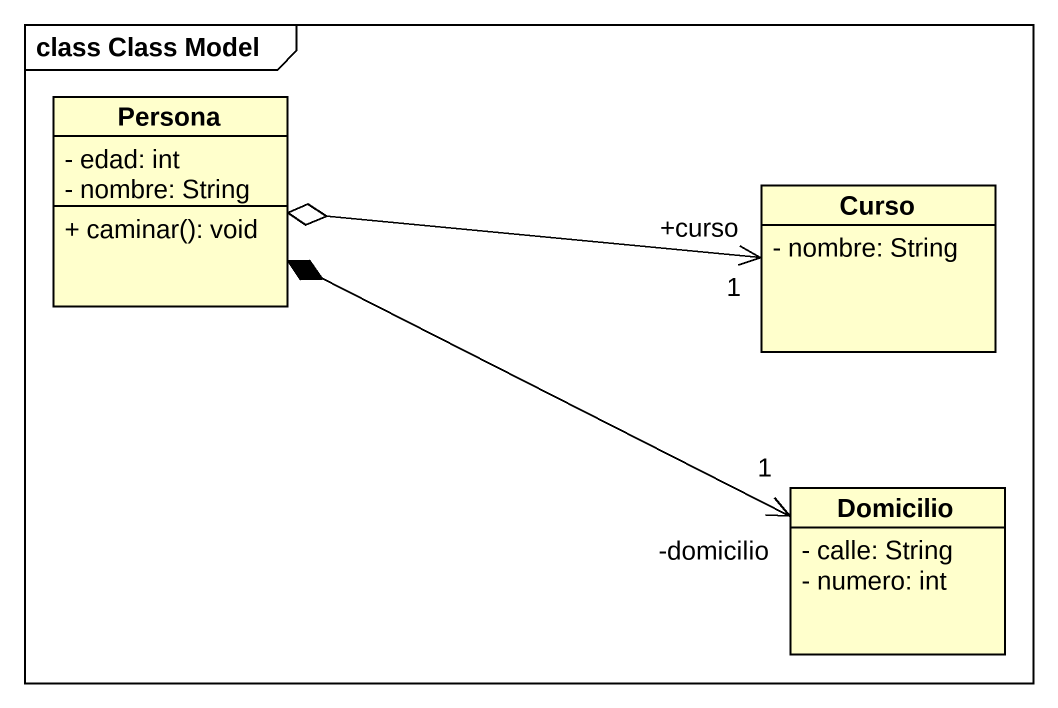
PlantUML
@startuml
mainframe class Class Model
hide circle
hide empty members
skinparam classAttributeIconSize 0
class Persona {
  - edad: int
  - nombre: String
  + caminar(): void
}
class Curso {
  - nombre: String
}
class Domicilio {
  - calle: String
  - numero: int
}
Curso "+curso\n1" <-left-o Persona
Domicilio "-domicilio\n1" <-left-* Persona
@enduml
